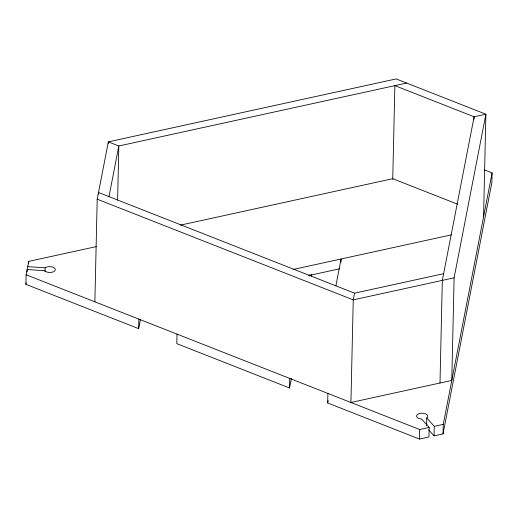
<?xml version="1.0" encoding="UTF-8"?>
<svg xmlns="http://www.w3.org/2000/svg" width="518" height="518" viewBox="0 0 518 518"><rect width="100%" height="100%" fill="white"/><g stroke="black" fill="none" stroke-linecap="round" stroke-linejoin="round"><path stroke-width="0.78" d="M140.495 319.166L138.649 328.658L25.9 284.324L26.114 274.78L27.137 269.528L44.69 270.746L45.37 271.335A5.601 2.927 1.3 0 0 53.613 271.723A5.601 2.927 1.3 0 0 53.367 267.405A5.601 2.927 1.3 0 0 45.17 267.774L45.014 271.814M27.085 271.918L27.137 269.528M27.629 269.807L27.7 266.628L28.723 261.376L96.419 246.574M28.665 263.766L28.723 261.376M94.872 301.813L97.203 199.197L108.34 141.861L396.166 78.93L485.897 114.213L483.566 216.828M98.465 194.114L98.504 192.495L354.545 293.169L443.628 273.692M108.301 143.48L108.34 141.861L118.823 145.985L406.649 83.055M117.599 200.123L118.823 145.985L108.987 196.62M138.649 328.658L138.869 319.114M177.007 334.11L176.793 343.654L289.543 387.988L291.394 378.457M289.543 387.988L289.756 378.438M426.573 425.835L426.754 417.877L427.395 417.268A5.601 2.927 1.3 0 0 423.679 413.351A5.601 2.927 1.3 0 0 416.66 415.507A5.601 2.927 1.3 0 0 421.594 419.043L429.169 427.447L428.956 436.991L419.457 439.07L327.68 402.985L327.9 393.434M341.019 262.166L341.09 258.981L335.852 285.949M392.735 179.364L394.865 85.632L474.106 116.79L485.897 114.213L454.111 277.816L451.787 380.432L350.919 402.486L353.244 299.87L354.545 293.169M419.457 439.07L419.671 429.519L26.114 274.78M484.628 169.962L492.1 172.895L491.886 182.446L443.032 433.909L434.058 435.871L434.272 426.327L426.754 417.877M439.996 383.009L442.327 280.393L474.106 116.79L474.048 119.218M443.032 433.909L443.253 424.365L492.1 172.895M25.9 284.324L26.191 282.828M309.66 275.997L309.965 274.404M311.292 276.01L311.603 274.423M327.68 402.985L328.147 400.602M180.426 225.129L392.748 178.704L457.524 204.176M293.091 269.477L451.301 234.887M308.793 275.544L339.607 268.803M454.111 277.816L353.244 299.87L97.203 199.197M419.671 429.519L429.169 427.447M434.272 426.327L443.253 424.365M27.7 266.628L45.105 267.838M428.684 429.836L434.058 435.871M426.282 423.912A5.601 2.927 1.3 0 1 427.046 424.572"/></g></svg>
